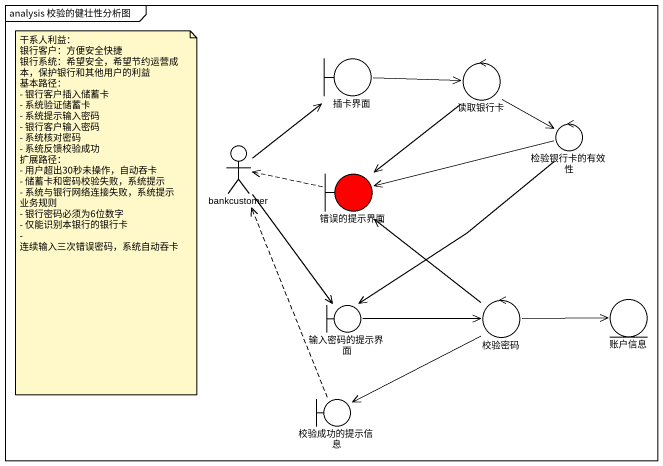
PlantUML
@startuml
mainframe analysis 校验的健壮性分析图
boundary 插卡界面
control 读取银行卡
actor bankcustomer
control 检验银行卡的有效性
boundary 错误的提示界面 #FF0000
boundary 输入密码的提示界面
control 校验密码
entity 账户信息
boundary 校验成功的提示信息
插卡界面 -right-> 读取银行卡
读取银行卡 --> 检验银行卡的有效性
读取银行卡 --> 错误的提示界面
bankcustomer -up-> 插卡界面
bankcustomer --> 输入密码的提示界面
检验银行卡的有效性 -left-> 错误的提示界面
检验银行卡的有效性 --> 输入密码的提示界面
错误的提示界面 .left.> bankcustomer
输入密码的提示界面 -right-> 校验密码
校验密码 -up-> 错误的提示界面
校验密码 -right-> 账户信息
校验密码 --> 校验成功的提示信息
校验成功的提示信息 .up.> bankcustomer
note as N1
  干系人利益：
  银行客户：方便安全快捷
  银行系统：希望安全，希望节约运营成本，保护银行和其他用户的利益
  基本路径：
  - 银行客户插入储蓄卡
  - 系统验证储蓄卡
  - 系统提示输入密码
  - 银行客户输入密码
  - 系统核对密码
  - 系统反馈校验成功
  扩展路径：
  - 用户超出30秒未操作，自动吞卡
  - 储蓄卡和密码校验失败，系统提示
  - 系统与银行网络连接失败，系统提示
  业务规则
  - 银行密码必须为6位数字
  - 仅能识别本银行的银行卡
  - 连续输入三次错误密码，系统自动吞卡
end note
@enduml
